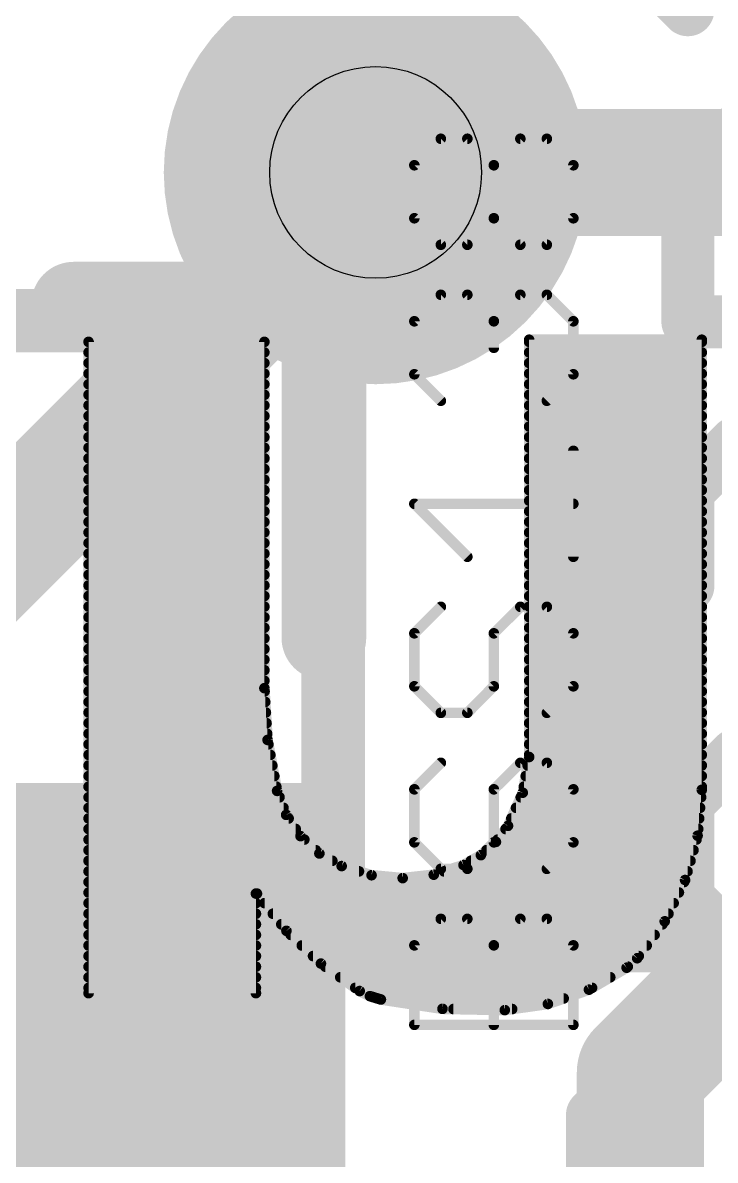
# Model space of a CAD drawing. Extents: x 0 to 108, y -11 to 13.
# Drawn here: x 3.218 to 4.879, y 4.997 to 7.725 of the extents above; entities that cross this region are included whole.
import ezdxf

# ---------------------------------------------------------------- set-up
doc = ezdxf.new("R2010")
doc.units = 0
for name, color, linetype in [('1', 12, 'CONTINUOUS'), ('16', 132, 'CONTINUOUS'), ('18', 110, 'CONTINUOUS'), ('21', 41, 'CONTINUOUS'), ('22', 40, 'CONTINUOUS'), ('27', 1, 'CONTINUOUS'), ('29', 253, 'CONTINUOUS'), ('31', 4, 'CONTINUOUS'), ('44', 253, 'CONTINUOUS'), ('51', 53, 'CONTINUOUS')]:
    doc.layers.add(name, color=color, linetype=linetype)

# ---------------------------------------------------------------- blocks, each defined once
blk = doc.blocks.new('RECT')
blk.add_solid([(-0.5, -0.5), (0.5, -0.5), (-0.5, 0.5), (0.5, 0.5)])
blk = doc.blocks.new('ROUNDV')
at = {"const_width": 0.5}
blk.add_lwpolyline([(0, -0.25, 1), (0, 0.25, 1), (0, -0.25)], format="xyb", dxfattribs=at)

msp = doc.modelspace()

# ---------------------------------------------------------------- linework, layer by layer
at = {"layer": '1', "const_width": 0.3048}
for points in [[(3.048, 6.35), (4.064, 7.366)], [(4.699, 5.207), (5.207, 5.715)], [(3.49, 4.125), (3.49, 5.35)], [(4.699, 2.159), (4.699, 5.207)]]:
    msp.add_lwpolyline(points, dxfattribs=at)
at = {"layer": '1', "const_width": 0.1524}
for points in [[(4.1179, 7.3121, 1), (4.0101, 7.4199)], [(3.5662, 5.35, 1), (3.4138, 5.35)], [(4.7752, 5.207, 1), (4.6228, 5.207)], [(4.6451, 5.2609, 1), (4.7529, 5.1531)]]:
    msp.add_lwpolyline(points, format="xyb", dxfattribs=at)
at = {"layer": '16', "const_width": 0.3048}
msp.add_lwpolyline([(4.064, 7.366), (6.35, 7.366)], dxfattribs=at)
at = {"layer": '16', "const_width": 0.1524}
msp.add_lwpolyline([(4.064, 7.4422, 1), (4.064, 7.2898)], format="xyb", dxfattribs=at)
at = {"layer": '21'}
for points, const_width in [([(4.8129, 7.7562), (4.5841, 7.985)], 0.127), ([(4.8129, 7.3509), (4.9273, 7.4653)], 0.127), ([(4.9273, 7.4653), (5.2705, 7.4653)], 0.127), ([(4.8129, 7.0077), (4.8129, 7.3509)], 0.127), ([(3.34, 7.05), (3.94, 7.05)], 0.2032), ([(3.94, 7.05), (3.94, 6.25)], 0.2032), ([(5.2705, 7.0077), (4.8129, 7.0077)], 0.127), ([(4.8129, 6.6025), (4.9273, 6.7169)], 0.127), ([(4.9273, 6.7169), (5.2705, 6.7169)], 0.127), ([(4.8129, 6.3737), (4.8129, 6.6025)], 0.127), ([(4.8129, 5.8541), (4.9273, 5.9685)], 0.127), ([(4.9273, 5.9685), (5.2705, 5.9685)], 0.127), ([(4.8129, 5.6253), (4.8129, 5.8541)], 0.127), ([(4.9273, 5.5109), (4.8129, 5.6253)], 0.127), ([(4.5841, 5.5109), (5.2705, 5.5109)], 0.127), ([(4.6985, 5.2201), (4.5841, 5.1057)], 0.127), ([(4.5841, 5.1057), (4.5841, 4.8769)], 0.127)]:
    msp.add_lwpolyline(points, dxfattribs=dict(at, const_width=const_width))
for points, const_width in [([(4.7905, 7.7337, 1), (4.8354, 7.7786)], 0.0635), ([(4.9273, 7.4971, 1), (4.9273, 7.4336)], 0.0635), ([(4.9498, 7.4429, 1), (4.9049, 7.4878)], 0.0635), ([(4.8447, 7.3509, 1), (4.7812, 7.3509)], 0.0635), ([(4.7905, 7.3734, 1), (4.8354, 7.3285)], 0.0635), ([(3.34, 7.1008, 1), (3.34, 6.9992)], 0.1016), ([(3.9908, 7.05, 1), (3.8892, 7.05)], 0.1016), ([(3.94, 6.9992, 1), (3.94, 7.1008)], 0.1016), ([(4.8129, 7.0395, 1), (4.8129, 6.976)], 0.0635), ([(4.7812, 7.0077, 1), (4.8447, 7.0077)], 0.0635), ([(4.9273, 6.7487, 1), (4.9273, 6.6852)], 0.0635), ([(4.9498, 6.6945, 1), (4.9049, 6.7394)], 0.0635), ([(4.8447, 6.6025, 1), (4.7812, 6.6025)], 0.0635), ([(4.7905, 6.625, 1), (4.8354, 6.5801)], 0.0635), ([(4.7812, 6.3737, 1), (4.8447, 6.3737)], 0.0635), ([(3.8892, 6.25, 1), (3.9908, 6.25)], 0.1016), ([(4.9273, 6.0003, 1), (4.9273, 5.9368)], 0.0635), ([(4.9498, 5.9461, 1), (4.9049, 5.991)], 0.0635), ([(4.8447, 5.8541, 1), (4.7812, 5.8541)], 0.0635), ([(4.7905, 5.8766, 1), (4.8354, 5.8317)], 0.0635), ([(4.8354, 5.6478, 1), (4.7905, 5.6029)], 0.0635), ([(4.7812, 5.6253, 1), (4.8447, 5.6253)], 0.0635), ([(4.5841, 5.5427, 1), (4.5841, 5.4792)], 0.0635), ([(4.9049, 5.4885, 1), (4.9498, 5.5334)], 0.0635), ([(4.721, 5.1976, 1), (4.6761, 5.2425)], 0.0635), ([(4.6159, 5.1057, 1), (4.5524, 5.1057)], 0.0635), ([(4.5617, 5.1281, 1), (4.6066, 5.0832)], 0.0635)]:
    msp.add_lwpolyline(points, format="xyb", dxfattribs=dict(at, const_width=const_width))
at = {"layer": '22', "const_width": 0.0127}
for points in [[(3.3757, 6.966, 1), (3.3757, 6.9532)], [(3.3821, 6.9596, 1), (3.3694, 6.9596)], [(3.8037, 6.9596, 1), (3.791, 6.9596)], [(3.7973, 6.9532, 1), (3.7973, 6.966)], [(4.4323, 6.966, 1), (4.4323, 6.9532)], [(4.4323, 6.9711, 1), (4.4323, 6.9584)], [(4.4387, 6.9647, 1), (4.426, 6.9647)], [(4.8527, 6.9647, 1), (4.8399, 6.9647)], [(4.8463, 6.9584, 1), (4.8463, 6.9711)], [(4.8463, 6.9532, 1), (4.8463, 6.966)], [(3.3757, 6.9406, 1), (3.3757, 6.9279)], [(3.7973, 6.9279, 1), (3.7973, 6.9406)], [(4.4323, 6.9406, 1), (4.4323, 6.9279)], [(4.8463, 6.9279, 1), (4.8463, 6.9406)], [(3.3757, 6.9152, 1), (3.3757, 6.9024)], [(3.7973, 6.9024, 1), (3.7973, 6.9152)], [(4.4323, 6.9152, 1), (4.4323, 6.9024)], [(4.8463, 6.9024, 1), (4.8463, 6.9152)], [(3.3757, 6.8898, 1), (3.3757, 6.877)], [(3.7973, 6.877, 1), (3.7973, 6.8898)], [(4.4323, 6.8898, 1), (4.4323, 6.877)], [(4.8463, 6.877, 1), (4.8463, 6.8898)], [(3.3757, 6.8644, 1), (3.3757, 6.8517)], [(3.7973, 6.8517, 1), (3.7973, 6.8644)], [(4.4323, 6.8644, 1), (4.4323, 6.8517)], [(4.8463, 6.8517, 1), (4.8463, 6.8644)], [(3.3757, 6.839, 1), (3.3757, 6.8262)], [(3.7973, 6.8262, 1), (3.7973, 6.839)], [(4.4323, 6.839, 1), (4.4323, 6.8262)], [(4.8463, 6.8262, 1), (4.8463, 6.839)], [(3.3757, 6.8136, 1), (3.3757, 6.8008)], [(3.3757, 6.7882, 1), (3.3757, 6.7755)], [(3.7973, 6.8008, 1), (3.7973, 6.8136)], [(3.7973, 6.7755, 1), (3.7973, 6.7882)], [(4.4323, 6.8136, 1), (4.4323, 6.8008)], [(4.4323, 6.7882, 1), (4.4323, 6.7755)], [(4.8463, 6.8008, 1), (4.8463, 6.8136)], [(4.8463, 6.7755, 1), (4.8463, 6.7882)], [(3.3757, 6.7628, 1), (3.3757, 6.75)], [(3.7973, 6.75, 1), (3.7973, 6.7628)], [(4.4323, 6.7628, 1), (4.4323, 6.75)], [(4.8463, 6.75, 1), (4.8463, 6.7628)], [(3.3757, 6.7374, 1), (3.3757, 6.7247)], [(3.7973, 6.7247, 1), (3.7973, 6.7374)], [(4.4323, 6.7374, 1), (4.4323, 6.7247)], [(4.8463, 6.7247, 1), (4.8463, 6.7374)], [(3.3757, 6.712, 1), (3.3757, 6.6993)], [(3.7973, 6.6993, 1), (3.7973, 6.712)], [(4.4323, 6.712, 1), (4.4323, 6.6993)], [(4.8463, 6.6993, 1), (4.8463, 6.712)], [(3.3757, 6.6866, 1), (3.3757, 6.6738)], [(3.7973, 6.6738, 1), (3.7973, 6.6866)], [(4.4323, 6.6866, 1), (4.4323, 6.6738)], [(4.8463, 6.6738, 1), (4.8463, 6.6866)], [(3.3757, 6.6612, 1), (3.3757, 6.6485)], [(3.7973, 6.6485, 1), (3.7973, 6.6612)], [(4.4323, 6.6612, 1), (4.4323, 6.6485)], [(4.8463, 6.6485, 1), (4.8463, 6.6612)], [(3.3757, 6.6358, 1), (3.3757, 6.6231)], [(3.7973, 6.6231, 1), (3.7973, 6.6358)], [(4.4323, 6.6358, 1), (4.4323, 6.6231)], [(4.8463, 6.6231, 1), (4.8463, 6.6358)], [(3.3757, 6.6104, 1), (3.3757, 6.5976)], [(3.7973, 6.5976, 1), (3.7973, 6.6104)], [(4.4323, 6.6104, 1), (4.4323, 6.5976)], [(4.8463, 6.5976, 1), (4.8463, 6.6104)], [(3.3757, 6.585, 1), (3.3757, 6.5723)], [(3.7973, 6.5723, 1), (3.7973, 6.585)], [(4.4323, 6.585, 1), (4.4323, 6.5723)], [(4.8463, 6.5723, 1), (4.8463, 6.585)], [(3.3757, 6.5596, 1), (3.3757, 6.5469)], [(3.7973, 6.5469, 1), (3.7973, 6.5596)], [(4.4323, 6.5596, 1), (4.4323, 6.5469)], [(4.8463, 6.5469, 1), (4.8463, 6.5596)], [(3.3757, 6.5342, 1), (3.3757, 6.5214)], [(3.7973, 6.5214, 1), (3.7973, 6.5342)], [(4.4323, 6.5342, 1), (4.4323, 6.5214)], [(4.8463, 6.5214, 1), (4.8463, 6.5342)], [(3.3757, 6.5088, 1), (3.3757, 6.4961)], [(3.7973, 6.4961, 1), (3.7973, 6.5088)], [(4.4323, 6.5088, 1), (4.4323, 6.4961)], [(4.8463, 6.4961, 1), (4.8463, 6.5088)], [(3.3757, 6.4834, 1), (3.3757, 6.4707)], [(3.7973, 6.4707, 1), (3.7973, 6.4834)], [(4.4323, 6.4834, 1), (4.4323, 6.4707)], [(4.8463, 6.4707, 1), (4.8463, 6.4834)], [(3.3757, 6.458, 1), (3.3757, 6.4452)], [(3.3757, 6.4326, 1), (3.3757, 6.4199)], [(3.7973, 6.4452, 1), (3.7973, 6.458)], [(3.7973, 6.4199, 1), (3.7973, 6.4326)], [(4.4323, 6.458, 1), (4.4323, 6.4452)], [(4.4323, 6.4326, 1), (4.4323, 6.4199)], [(4.8463, 6.4452, 1), (4.8463, 6.458)], [(4.8463, 6.4199, 1), (4.8463, 6.4326)], [(3.3757, 6.4072, 1), (3.3757, 6.3944)], [(3.7973, 6.3944, 1), (3.7973, 6.4072)], [(4.4323, 6.4072, 1), (4.4323, 6.3944)], [(4.8463, 6.3944, 1), (4.8463, 6.4072)], [(3.3757, 6.3818, 1), (3.3757, 6.369)], [(3.7973, 6.369, 1), (3.7973, 6.3818)], [(4.4323, 6.3818, 1), (4.4323, 6.369)], [(4.8463, 6.369, 1), (4.8463, 6.3818)], [(3.3757, 6.3564, 1), (3.3757, 6.3437)], [(3.7973, 6.3437, 1), (3.7973, 6.3564)], [(4.4323, 6.3564, 1), (4.4323, 6.3437)], [(4.8463, 6.3437, 1), (4.8463, 6.3564)], [(3.3757, 6.331, 1), (3.3757, 6.3182)], [(3.7973, 6.3182, 1), (3.7973, 6.331)], [(4.4323, 6.331, 1), (4.4323, 6.3182)], [(4.8463, 6.3182, 1), (4.8463, 6.331)], [(3.3757, 6.3056, 1), (3.3757, 6.2928)], [(3.7973, 6.2928, 1), (3.7973, 6.3056)], [(4.4323, 6.3056, 1), (4.4323, 6.2928)], [(4.8463, 6.2928, 1), (4.8463, 6.3056)], [(3.3757, 6.2802, 1), (3.3757, 6.2675)], [(3.7973, 6.2675, 1), (3.7973, 6.2802)], [(4.4323, 6.2802, 1), (4.4323, 6.2675)], [(4.8463, 6.2675, 1), (4.8463, 6.2802)], [(3.3757, 6.2548, 1), (3.3757, 6.242)], [(3.7973, 6.242, 1), (3.7973, 6.2548)], [(4.4323, 6.2548, 1), (4.4323, 6.242)], [(4.8463, 6.242, 1), (4.8463, 6.2548)], [(3.3757, 6.2294, 1), (3.3757, 6.2166)], [(3.7973, 6.2166, 1), (3.7973, 6.2294)], [(4.4323, 6.2294, 1), (4.4323, 6.2166)], [(4.8463, 6.2166, 1), (4.8463, 6.2294)], [(3.3757, 6.204, 1), (3.3757, 6.1913)], [(3.7973, 6.1913, 1), (3.7973, 6.204)], [(4.4323, 6.204, 1), (4.4323, 6.1913)], [(4.8463, 6.1913, 1), (4.8463, 6.204)], [(3.3757, 6.1786, 1), (3.3757, 6.1658)], [(3.7973, 6.1658, 1), (3.7973, 6.1786)], [(4.4323, 6.1786, 1), (4.4323, 6.1658)], [(4.8463, 6.1658, 1), (4.8463, 6.1786)], [(3.3757, 6.1532, 1), (3.3757, 6.1405)], [(3.8036, 6.1294, 1), (3.791, 6.1286)], [(3.7973, 6.1405, 1), (3.7973, 6.1532)], [(4.4323, 6.1532, 1), (4.4323, 6.1405)], [(4.8463, 6.1405, 1), (4.8463, 6.1532)], [(3.3757, 6.1278, 1), (3.3757, 6.1151)], [(3.791, 6.129, 1), (3.8037, 6.129)], [(3.7978, 6.1151, 1), (3.7978, 6.1278)], [(4.4323, 6.1278, 1), (4.4323, 6.1151)], [(4.8463, 6.1151, 1), (4.8463, 6.1278)], [(3.3757, 6.1024, 1), (3.3757, 6.0896)], [(3.7993, 6.0896, 1), (3.7993, 6.1024)], [(4.4323, 6.1024, 1), (4.4323, 6.0896)], [(4.8463, 6.0896, 1), (4.8463, 6.1024)], [(3.3757, 6.077, 1), (3.3757, 6.0643)], [(3.3757, 6.0516, 1), (3.3757, 6.0389)], [(3.8009, 6.0643, 1), (3.8009, 6.077)], [(3.8025, 6.0389, 1), (3.8025, 6.0516)], [(4.4323, 6.077, 1), (4.4323, 6.0643)], [(4.4323, 6.0516, 1), (4.4323, 6.0389)], [(4.8463, 6.0643, 1), (4.8463, 6.077)], [(4.8463, 6.0389, 1), (4.8463, 6.0516)], [(3.3757, 6.0262, 1), (3.3757, 6.0134)], [(3.804, 6.0134, 1), (3.804, 6.0262)], [(4.4323, 6.0262, 1), (4.4323, 6.0134)], [(4.8463, 6.0134, 1), (4.8463, 6.0262)], [(3.3757, 6.0008, 1), (3.3757, 5.9881)], [(3.8112, 6.006, 1), (3.7987, 6.0037)], [(3.7986, 6.0045, 1), (3.8113, 6.0053)], [(3.8069, 5.9881, 1), (3.8069, 6.0008)], [(4.4323, 6.0008, 1), (4.4323, 5.9881)], [(4.8463, 5.9881, 1), (4.8463, 6.0008)], [(3.3757, 5.9754, 1), (3.3757, 5.9627)], [(3.8117, 5.9627, 1), (3.8117, 5.9754)], [(4.4323, 5.9754, 1), (4.4323, 5.9627)], [(4.4386, 5.9628, 1), (4.426, 5.965)], [(4.8463, 5.9627, 1), (4.8463, 5.9754)], [(3.3757, 5.95, 1), (3.3757, 5.9372)], [(3.8164, 5.9372, 1), (3.8164, 5.95)], [(4.4287, 5.95, 1), (4.4287, 5.9372)], [(4.426, 5.9639, 1), (4.4387, 5.9639)], [(4.8463, 5.9372, 1), (4.8463, 5.95)], [(3.3757, 5.9246, 1), (3.3757, 5.9119)], [(3.8211, 5.9119, 1), (3.8211, 5.9246)], [(4.4241, 5.9246, 1), (4.4241, 5.9119)], [(4.8463, 5.9119, 1), (4.8463, 5.9246)], [(3.3757, 5.8992, 1), (3.3757, 5.8864)], [(3.8337, 5.8849, 1), (3.8219, 5.8803)], [(3.8259, 5.8864, 1), (3.8259, 5.8992)], [(4.4196, 5.8992, 1), (4.4196, 5.8864)], [(4.8526, 5.8846, 1), (4.84, 5.8858)], [(4.8463, 5.8864, 1), (4.8463, 5.8992)], [(3.3757, 5.8738, 1), (3.3757, 5.861)], [(3.8216, 5.8814, 1), (3.834, 5.8838)], [(3.8336, 5.861, 1), (3.8336, 5.8738)], [(4.4121, 5.8738, 1), (4.4121, 5.861)], [(4.4107, 5.8794, 1), (4.4232, 5.8771)], [(4.4228, 5.8757, 1), (4.4112, 5.8808)], [(4.8399, 5.8852, 1), (4.8527, 5.8852)], [(4.8447, 5.861, 1), (4.8447, 5.8738)], [(3.3757, 5.8484, 1), (3.3757, 5.8357)], [(3.8432, 5.8357, 1), (3.8432, 5.8484)], [(4.4008, 5.8484, 1), (4.4008, 5.8357)], [(4.8423, 5.8357, 1), (4.8423, 5.8484)], [(3.3757, 5.823, 1), (3.3757, 5.8102)], [(3.8549, 5.8287, 1), (3.8443, 5.8216)], [(3.8437, 5.8229, 1), (3.8555, 5.8274)], [(3.8554, 5.8102, 1), (3.8554, 5.823)], [(4.3866, 5.795, 1), (4.3764, 5.8026)], [(4.3895, 5.823, 1), (4.3895, 5.8102)], [(4.84, 5.8102, 1), (4.84, 5.823)], [(3.3757, 5.7976, 1), (3.3757, 5.7848)], [(3.8725, 5.7848, 1), (3.8725, 5.7976)], [(3.8883, 5.7789, 1), (3.8797, 5.7695)], [(3.8787, 5.7706, 1), (3.8893, 5.7777)], [(4.3758, 5.7976, 1), (4.3758, 5.7848)], [(4.3757, 5.8014, 1), (4.3873, 5.7962)], [(4.8423, 5.7735, 1), (4.8301, 5.7769)], [(4.8377, 5.7848, 1), (4.8377, 5.7976)], [(3.3757, 5.7722, 1), (3.3757, 5.7595)], [(3.8931, 5.7595, 1), (3.8931, 5.7722)], [(4.3476, 5.7642, 1), (4.3577, 5.7565)], [(4.3568, 5.7556, 1), (4.3484, 5.7651)], [(4.3567, 5.7722, 1), (4.3567, 5.7595)], [(4.8299, 5.7758, 1), (4.8425, 5.7746)], [(4.8335, 5.7595, 1), (4.8335, 5.7722)], [(3.3757, 5.7468, 1), (3.3757, 5.734)], [(3.9206, 5.734, 1), (3.9206, 5.7468)], [(3.9323, 5.738, 1), (3.926, 5.727)], [(3.9249, 5.7278, 1), (3.9335, 5.7372)], [(4.3124, 5.7333, 1), (4.3208, 5.7238)], [(4.3197, 5.7231, 1), (4.3134, 5.7341)], [(4.33, 5.7468, 1), (4.33, 5.734)], [(4.8264, 5.734, 1), (4.8264, 5.7468)], [(3.3757, 5.7214, 1), (3.3757, 5.7086)], [(3.3757, 5.696, 1), (3.3757, 5.6833)], [(3.9602, 5.7086, 1), (3.9602, 5.7214)], [(3.9846, 5.7084, 1), (3.9808, 5.6962)], [(3.9796, 5.6968, 1), (3.9858, 5.7078)], [(4.0242, 5.6833, 1), (4.0242, 5.696)], [(4.228, 5.696, 1), (4.228, 5.6833)], [(4.2717, 5.7103, 1), (4.2779, 5.6993)], [(4.2768, 5.6988, 1), (4.2728, 5.7108)], [(4.2927, 5.7214, 1), (4.2927, 5.7086)], [(4.8121, 5.6833, 1), (4.8121, 5.696)], [(4.8192, 5.7086, 1), (4.8192, 5.7214)], [(3.3757, 5.6706, 1), (3.3757, 5.6578)], [(4.055, 5.6867, 1), (4.0538, 5.6741)], [(4.0525, 5.6743, 1), (4.0562, 5.6865)], [(4.1283, 5.6797, 1), (4.1297, 5.6671)], [(4.1284, 5.6671, 1), (4.1296, 5.6797)], [(4.2015, 5.6877, 1), (4.2055, 5.6756)], [(4.2042, 5.6753, 1), (4.2028, 5.688)], [(4.8001, 5.6706, 1), (4.8124, 5.6672)], [(4.8119, 5.6661, 1), (4.8005, 5.6717)], [(4.8039, 5.6578, 1), (4.8039, 5.6706)], [(3.3757, 5.6452, 1), (3.3757, 5.6325)], [(3.777, 5.6427, 1), (3.777, 5.63)], [(3.7833, 5.6363, 1), (3.7707, 5.6363)], [(3.7845, 5.6402, 1), (3.7745, 5.6324)], [(3.7795, 5.63, 1), (3.7795, 5.6427)], [(4.7914, 5.6325, 1), (4.7914, 5.6452)], [(3.3757, 5.6198, 1), (3.3757, 5.6071)], [(3.777, 5.6071, 1), (3.777, 5.6198)], [(3.7976, 5.6198, 1), (3.7976, 5.6071)], [(4.7789, 5.6071, 1), (4.7789, 5.6198)], [(3.3757, 5.5944, 1), (3.3757, 5.5816)], [(3.777, 5.5816, 1), (3.777, 5.5944)], [(3.8177, 5.5944, 1), (3.8177, 5.5816)], [(4.7664, 5.5816, 1), (4.7664, 5.5944)], [(3.3757, 5.569, 1), (3.3757, 5.5563)], [(3.777, 5.5563, 1), (3.777, 5.569)], [(3.8378, 5.569, 1), (3.8378, 5.5563)], [(4.7517, 5.5726, 1), (4.7631, 5.567)], [(4.752, 5.5563, 1), (4.752, 5.569)], [(4.7625, 5.566, 1), (4.7523, 5.5736)], [(3.3757, 5.5436, 1), (3.3757, 5.5309)], [(3.777, 5.5309, 1), (3.777, 5.5436)], [(3.8546, 5.5515, 1), (3.8458, 5.5423)], [(3.8452, 5.543, 1), (3.8552, 5.5509)], [(3.8605, 5.5436, 1), (3.8605, 5.5309)], [(4.7331, 5.5309, 1), (4.7331, 5.5436)], [(3.3757, 5.5182, 1), (3.3757, 5.5054)], [(3.777, 5.5054, 1), (3.777, 5.5182)], [(3.8872, 5.5182, 1), (3.8872, 5.5054)], [(4.7142, 5.5054, 1), (4.7142, 5.5182)], [(3.3757, 5.4928, 1), (3.3757, 5.4801)], [(3.777, 5.4801, 1), (3.777, 5.4928)], [(3.914, 5.4928, 1), (3.914, 5.4801)], [(4.6863, 5.4851, 1), (4.6965, 5.4775)], [(4.6956, 5.4766, 1), (4.6872, 5.486)], [(4.6952, 5.4801, 1), (4.6952, 5.4928)], [(3.3757, 5.4674, 1), (3.3757, 5.4546)], [(3.777, 5.4546, 1), (3.777, 5.4674)], [(3.9366, 5.4737, 1), (3.9292, 5.4633)], [(3.9285, 5.4639, 1), (3.9373, 5.4731)], [(3.9435, 5.4674, 1), (3.9435, 5.4546)], [(4.6618, 5.4632, 1), (4.6702, 5.4538)], [(4.6692, 5.453, 1), (4.6628, 5.464)], [(4.6688, 5.4546, 1), (4.6688, 5.4674)], [(3.3757, 5.442, 1), (3.3757, 5.4292)], [(3.777, 5.4292, 1), (3.777, 5.442)], [(3.9793, 5.442, 1), (3.9793, 5.4292)], [(4.6267, 5.4292, 1), (4.6267, 5.442)], [(3.3757, 5.4166, 1), (3.3757, 5.4039)], [(3.3757, 5.4039, 1), (3.3757, 5.3911)], [(3.3694, 5.3975, 1), (3.3821, 5.3975)], [(3.7707, 5.3975, 1), (3.7833, 5.3975)], [(3.777, 5.4039, 1), (3.777, 5.4166)], [(3.777, 5.3911, 1), (3.777, 5.4039)], [(4.0152, 5.4166, 1), (4.0152, 5.4039)], [(4.0287, 5.4083, 1), (4.0231, 5.3969)], [(4.0222, 5.3974, 1), (4.0296, 5.4078)], [(4.0523, 5.3964, 1), (4.0486, 5.3843)], [(4.0476, 5.3847, 1), (4.0533, 5.396)], [(4.5726, 5.4114, 1), (4.579, 5.4004)], [(4.5779, 5.3999, 1), (4.5737, 5.4119)], [(4.5832, 5.4039, 1), (4.5832, 5.4166)], [(4.0686, 5.3912, 1), (4.0686, 5.3784)], [(4.0777, 5.3886, 1), (4.0757, 5.376)], [(4.0748, 5.3762, 1), (4.0786, 5.3884)], [(4.4752, 5.3776, 1), (4.4793, 5.3656)], [(4.4781, 5.3653, 1), (4.4763, 5.3779)], [(4.5151, 5.3784, 1), (4.5151, 5.3912)], [(4.2246, 5.3663, 1), (4.2243, 5.3536)], [(4.2235, 5.3537, 1), (4.2254, 5.3662)], [(4.2508, 5.3658, 1), (4.2508, 5.353)], [(4.373, 5.3632, 1), (4.3748, 5.3506)], [(4.3738, 5.3506, 1), (4.374, 5.3632)], [(4.3915, 5.353, 1), (4.3915, 5.3658)]]:
    msp.add_lwpolyline(points, format="xyb", dxfattribs=at)
at = {"layer": '22', "const_width": 0.0254}
for points in [[(3.3757, 5.3975), (3.3757, 6.9596)], [(3.3757, 6.9596), (3.7973, 6.9596)], [(3.7973, 6.9596), (3.7973, 6.129)], [(4.4323, 5.9639), (4.4323, 6.9647)], [(4.4323, 6.9647), (4.8463, 6.9647)], [(4.4323, 6.9596), (4.8463, 6.9596)], [(4.8463, 6.9647), (4.8463, 5.8852)], [(3.3757, 6.9342), (3.7973, 6.9342)], [(4.4323, 6.9342), (4.8463, 6.9342)], [(3.3757, 6.9088), (3.7973, 6.9088)], [(4.4323, 6.9088), (4.8463, 6.9088)], [(3.3757, 6.8834), (3.7973, 6.8834)], [(4.4323, 6.8834), (4.8463, 6.8834)], [(3.3757, 6.858), (3.7973, 6.858)], [(4.4323, 6.858), (4.8463, 6.858)], [(3.3757, 6.8326), (3.7973, 6.8326)], [(4.4323, 6.8326), (4.8463, 6.8326)], [(3.3757, 6.8072), (3.7973, 6.8072)], [(3.3757, 6.7818), (3.7973, 6.7818)], [(4.4323, 6.8072), (4.8463, 6.8072)], [(4.4323, 6.7818), (4.8463, 6.7818)], [(3.3757, 6.7564), (3.7973, 6.7564)], [(4.4323, 6.7564), (4.8463, 6.7564)], [(3.3757, 6.731), (3.7973, 6.731)], [(4.4323, 6.731), (4.8463, 6.731)], [(3.3757, 6.7056), (3.7973, 6.7056)], [(4.4323, 6.7056), (4.8463, 6.7056)], [(3.3757, 6.6802), (3.7973, 6.6802)], [(4.4323, 6.6802), (4.8463, 6.6802)], [(3.3757, 6.6548), (3.7973, 6.6548)], [(4.4323, 6.6548), (4.8463, 6.6548)], [(3.3757, 6.6294), (3.7973, 6.6294)], [(4.4323, 6.6294), (4.8463, 6.6294)], [(3.3757, 6.604), (3.7973, 6.604)], [(4.4323, 6.604), (4.8463, 6.604)], [(3.3757, 6.5786), (3.7973, 6.5786)], [(4.4323, 6.5786), (4.8463, 6.5786)], [(3.3757, 6.5532), (3.7973, 6.5532)], [(4.4323, 6.5532), (4.8463, 6.5532)], [(3.3757, 6.5278), (3.7973, 6.5278)], [(4.4323, 6.5278), (4.8463, 6.5278)], [(3.3757, 6.5024), (3.7973, 6.5024)], [(4.4323, 6.5024), (4.8463, 6.5024)], [(3.3757, 6.477), (3.7973, 6.477)], [(4.4323, 6.477), (4.8463, 6.477)], [(3.3757, 6.4516), (3.7973, 6.4516)], [(3.3757, 6.4262), (3.7973, 6.4262)], [(4.4323, 6.4516), (4.8463, 6.4516)], [(4.4323, 6.4262), (4.8463, 6.4262)], [(3.3757, 6.4008), (3.7973, 6.4008)], [(4.4323, 6.4008), (4.8463, 6.4008)], [(3.3757, 6.3754), (3.7973, 6.3754)], [(4.4323, 6.3754), (4.8463, 6.3754)], [(3.3757, 6.35), (3.7973, 6.35)], [(4.4323, 6.35), (4.8463, 6.35)], [(3.3757, 6.3246), (3.7973, 6.3246)], [(4.4323, 6.3246), (4.8463, 6.3246)], [(3.3757, 6.2992), (3.7973, 6.2992)], [(4.4323, 6.2992), (4.8463, 6.2992)], [(3.3757, 6.2738), (3.7973, 6.2738)], [(4.4323, 6.2738), (4.8463, 6.2738)], [(3.3757, 6.2484), (3.7973, 6.2484)], [(4.4323, 6.2484), (4.8463, 6.2484)], [(3.3757, 6.223), (3.7973, 6.223)], [(4.4323, 6.223), (4.8463, 6.223)], [(3.3757, 6.1976), (3.7973, 6.1976)], [(4.4323, 6.1976), (4.8463, 6.1976)], [(3.3757, 6.1722), (3.7973, 6.1722)], [(4.4323, 6.1722), (4.8463, 6.1722)], [(3.3757, 6.1468), (3.7973, 6.1468)], [(3.7973, 6.129), (3.805, 6.0049)], [(4.4323, 6.1468), (4.8463, 6.1468)], [(3.3757, 6.1214), (3.7978, 6.1214)], [(4.4323, 6.1214), (4.8463, 6.1214)], [(3.3757, 6.096), (3.7993, 6.096)], [(4.4323, 6.096), (4.8463, 6.096)], [(3.3757, 6.0706), (3.8009, 6.0706)], [(3.3757, 6.0452), (3.8025, 6.0452)], [(4.4323, 6.0706), (4.8463, 6.0706)], [(4.4323, 6.0452), (4.8463, 6.0452)], [(3.3757, 6.0198), (3.804, 6.0198)], [(4.4323, 6.0198), (4.8463, 6.0198)], [(3.3757, 5.9944), (3.8069, 5.9944)], [(3.805, 6.0049), (3.8278, 5.8826)], [(4.4323, 5.9944), (4.8463, 5.9944)], [(3.3757, 5.969), (3.8117, 5.969)], [(4.417, 5.8782), (4.4323, 5.9639)], [(4.4323, 5.969), (4.8463, 5.969)], [(3.3757, 5.9436), (3.8164, 5.9436)], [(4.4287, 5.9436), (4.8463, 5.9436)], [(3.3757, 5.9182), (3.8211, 5.9182)], [(4.4241, 5.9182), (4.8463, 5.9182)], [(3.3757, 5.8928), (3.8259, 5.8928)], [(3.8278, 5.8826), (3.8496, 5.8251)], [(4.4196, 5.8928), (4.8463, 5.8928)], [(4.8463, 5.8852), (4.8362, 5.7752)], [(3.3757, 5.8674), (3.8336, 5.8674)], [(4.3815, 5.7988), (4.417, 5.8782)], [(4.4121, 5.8674), (4.8447, 5.8674)], [(3.3757, 5.842), (3.8432, 5.842)], [(4.4008, 5.842), (4.8423, 5.842)], [(3.3757, 5.8166), (3.8554, 5.8166)], [(3.8496, 5.8251), (3.884, 5.7742)], [(4.3526, 5.7604), (4.3815, 5.7988)], [(4.3895, 5.8166), (4.84, 5.8166)], [(3.3757, 5.7912), (3.8725, 5.7912)], [(3.884, 5.7742), (3.9292, 5.7325)], [(4.3758, 5.7912), (4.8377, 5.7912)], [(4.8362, 5.7752), (4.8062, 5.6689)], [(3.3757, 5.7658), (3.8931, 5.7658)], [(4.3166, 5.7286), (4.3526, 5.7604)], [(4.3567, 5.7658), (4.8335, 5.7658)], [(3.3757, 5.7404), (3.9206, 5.7404)], [(3.9292, 5.7325), (3.9827, 5.7023)], [(4.2748, 5.7048), (4.3166, 5.7286)], [(4.33, 5.7404), (4.8264, 5.7404)], [(3.3757, 5.715), (3.9602, 5.715)], [(3.3757, 5.6896), (4.0242, 5.6896)], [(3.9827, 5.7023), (4.0544, 5.6804)], [(4.2035, 5.6817), (4.2748, 5.7048)], [(4.228, 5.6896), (4.8121, 5.6896)], [(4.2927, 5.715), (4.8192, 5.715)], [(3.3757, 5.6642), (4.8039, 5.6642)], [(4.0544, 5.6804), (4.129, 5.6734)], [(4.129, 5.6734), (4.2035, 5.6817)], [(4.8062, 5.6689), (4.7574, 5.5698)], [(3.3757, 5.6388), (4.7914, 5.6388)], [(3.7795, 5.6363), (3.777, 5.6363)], [(3.777, 5.6363), (3.777, 5.3975)], [(3.8502, 5.5469), (3.7795, 5.6363)], [(3.3757, 5.6134), (3.777, 5.6134)], [(3.7976, 5.6134), (4.7789, 5.6134)], [(3.3757, 5.588), (3.777, 5.588)], [(3.8177, 5.588), (4.7664, 5.588)], [(3.3757, 5.5626), (3.777, 5.5626)], [(3.8378, 5.5626), (4.752, 5.5626)], [(4.7574, 5.5698), (4.6914, 5.4813)], [(3.3757, 5.5372), (3.777, 5.5372)], [(3.9329, 5.4685), (3.8502, 5.5469)], [(3.8605, 5.5372), (4.7331, 5.5372)], [(3.3757, 5.5118), (3.777, 5.5118)], [(3.8872, 5.5118), (4.7142, 5.5118)], [(3.3757, 5.4864), (3.777, 5.4864)], [(3.914, 5.4864), (4.6952, 5.4864)], [(4.6914, 5.4813), (4.666, 5.4585)], [(3.3757, 5.461), (3.777, 5.461)], [(4.0259, 5.4026), (3.9329, 5.4685)], [(3.9435, 5.461), (4.6688, 5.461)], [(4.666, 5.4585), (4.5758, 5.4059)], [(3.3757, 5.4356), (3.777, 5.4356)], [(3.9793, 5.4356), (4.6267, 5.4356)], [(3.3757, 5.4102), (3.777, 5.4102)], [(3.777, 5.3975), (3.3757, 5.3975)], [(4.0152, 5.4102), (4.5832, 5.4102)], [(4.0505, 5.3903), (4.0259, 5.4026)], [(4.0767, 5.3823), (4.0505, 5.3903)], [(4.5758, 5.4059), (4.4772, 5.3716)], [(4.0686, 5.3848), (4.5151, 5.3848)], [(4.2245, 5.3599), (4.0767, 5.3823)], [(4.4772, 5.3716), (4.3739, 5.3569)], [(4.3739, 5.3569), (4.2245, 5.3599)], [(4.2508, 5.3594), (4.3915, 5.3594)]]:
    msp.add_lwpolyline(points, dxfattribs=at)
at = {"layer": '27', "const_width": 0.0254}
for points in [[(4.157, 7.3832), (4.2205, 7.4467)], [(4.2205, 7.4467), (4.2841, 7.4467)], [(4.2841, 7.4467), (4.3476, 7.3832)], [(4.3476, 7.3832), (4.4112, 7.4467)], [(4.4112, 7.4467), (4.4747, 7.4467)], [(4.4747, 7.4467), (4.5383, 7.3832)], [(4.157, 7.2561), (4.157, 7.3832)], [(4.3476, 7.2561), (4.3476, 7.3832)], [(4.5383, 7.3832), (4.5383, 7.2561)], [(4.2205, 7.1925), (4.157, 7.2561)], [(4.3476, 7.2561), (4.2841, 7.1925)], [(4.4112, 7.1925), (4.3476, 7.2561)], [(4.5383, 7.2561), (4.4747, 7.1925)], [(4.2841, 7.1925), (4.2205, 7.1925)], [(4.4747, 7.1925), (4.4112, 7.1925)], [(4.157, 7.009), (4.2205, 7.0725)], [(4.2205, 7.0725), (4.2841, 7.0725)], [(4.2841, 7.0725), (4.3476, 7.009)], [(4.3476, 7.009), (4.4112, 7.0725)], [(4.4112, 7.0725), (4.4747, 7.0725)], [(4.4747, 7.0725), (4.5383, 7.009)], [(4.157, 6.8819), (4.157, 7.009)], [(4.3476, 7.009), (4.3476, 6.9454)], [(4.5383, 7.009), (4.5383, 6.8819)], [(4.2205, 6.8183), (4.157, 6.8819)], [(4.5383, 6.8819), (4.4747, 6.8183)], [(4.5383, 6.4441), (4.5383, 6.6983)], [(4.2841, 6.4441), (4.157, 6.5712)], [(4.157, 6.5712), (4.5383, 6.5712)], [(4.2205, 6.3241), (4.157, 6.2606)], [(4.3476, 6.2606), (4.4112, 6.3241)], [(4.4112, 6.3241), (4.4747, 6.3241)], [(4.4747, 6.3241), (4.5383, 6.2606)], [(4.157, 6.2606), (4.157, 6.1335)], [(4.3476, 6.1335), (4.3476, 6.2606)], [(4.5383, 6.2606), (4.5383, 6.1335)], [(4.157, 6.1335), (4.2205, 6.0699)], [(4.2841, 6.0699), (4.3476, 6.1335)], [(4.5383, 6.1335), (4.4747, 6.0699)], [(4.2205, 6.0699), (4.2841, 6.0699)], [(4.2205, 5.9499), (4.157, 5.8864)], [(4.3476, 5.8864), (4.4112, 5.9499)], [(4.4112, 5.9499), (4.4747, 5.9499)], [(4.4747, 5.9499), (4.5383, 5.8864)], [(4.157, 5.8864), (4.157, 5.7593)], [(4.3476, 5.7593), (4.3476, 5.8864)], [(4.5383, 5.8864), (4.5383, 5.7593)], [(4.157, 5.7593), (4.2205, 5.6957)], [(4.2841, 5.6957), (4.3476, 5.7593)], [(4.5383, 5.7593), (4.4747, 5.6957)], [(4.2205, 5.6957), (4.2841, 5.6957)], [(4.157, 5.5122), (4.2205, 5.5757)], [(4.2205, 5.5757), (4.2841, 5.5757)], [(4.2841, 5.5757), (4.3476, 5.5122)], [(4.3476, 5.5122), (4.4112, 5.5757)], [(4.4112, 5.5757), (4.4747, 5.5757)], [(4.4747, 5.5757), (4.5383, 5.5122)], [(4.157, 5.3215), (4.157, 5.5122)], [(4.3476, 5.3215), (4.3476, 5.5122)], [(4.5383, 5.5122), (4.5383, 5.3215)], [(4.5383, 5.3215), (4.157, 5.3215)]]:
    msp.add_lwpolyline(points, dxfattribs=at)
at = {"layer": '27', "const_width": 0.0127}
for points in [[(4.2205, 7.4531, 1), (4.2205, 7.4404)], [(4.225, 7.4423, 1), (4.216, 7.4512)], [(4.2886, 7.4512, 1), (4.2796, 7.4423)], [(4.2841, 7.4404, 1), (4.2841, 7.4531)], [(4.4112, 7.4531, 1), (4.4112, 7.4404)], [(4.4157, 7.4423, 1), (4.4067, 7.4512)], [(4.4792, 7.4512, 1), (4.4703, 7.4423)], [(4.4747, 7.4404, 1), (4.4747, 7.4531)], [(4.1633, 7.3832, 1), (4.1506, 7.3832)], [(4.1525, 7.3877, 1), (4.1615, 7.3787)], [(4.3431, 7.3877, 1), (4.3521, 7.3787)], [(4.354, 7.3832, 1), (4.3413, 7.3832)], [(4.3431, 7.3787, 1), (4.3521, 7.3877)], [(4.5447, 7.3832, 1), (4.532, 7.3832)], [(4.5338, 7.3787, 1), (4.5428, 7.3877)], [(4.1615, 7.2606, 1), (4.1525, 7.2516)], [(4.1506, 7.2561, 1), (4.1633, 7.2561)], [(4.3521, 7.2606, 1), (4.3431, 7.2516)], [(4.3413, 7.2561, 1), (4.354, 7.2561)], [(4.3521, 7.2516, 1), (4.3431, 7.2606)], [(4.532, 7.2561, 1), (4.5447, 7.2561)], [(4.5428, 7.2516, 1), (4.5338, 7.2606)], [(4.2205, 7.1989, 1), (4.2205, 7.1862)], [(4.216, 7.188, 1), (4.225, 7.197)], [(4.2796, 7.197, 1), (4.2886, 7.188)], [(4.2841, 7.1862, 1), (4.2841, 7.1989)], [(4.4112, 7.1989, 1), (4.4112, 7.1862)], [(4.4067, 7.188, 1), (4.4157, 7.197)], [(4.4703, 7.197, 1), (4.4792, 7.188)], [(4.4747, 7.1862, 1), (4.4747, 7.1989)], [(4.2205, 7.0789, 1), (4.2205, 7.0662)], [(4.225, 7.0681, 1), (4.216, 7.077)], [(4.2886, 7.077, 1), (4.2796, 7.0681)], [(4.2841, 7.0662, 1), (4.2841, 7.0789)], [(4.4112, 7.0789, 1), (4.4112, 7.0662)], [(4.4157, 7.0681, 1), (4.4067, 7.077)], [(4.4792, 7.077, 1), (4.4703, 7.0681)], [(4.4747, 7.0662, 1), (4.4747, 7.0789)], [(4.1633, 7.009, 1), (4.1506, 7.009)], [(4.1525, 7.0135, 1), (4.1615, 7.0045)], [(4.3431, 7.0135, 1), (4.3521, 7.0045)], [(4.354, 7.009, 1), (4.3413, 7.009)], [(4.3431, 7.0045, 1), (4.3521, 7.0135)], [(4.5447, 7.009, 1), (4.532, 7.009)], [(4.5338, 7.0045, 1), (4.5428, 7.0135)], [(4.3413, 6.9454, 1), (4.354, 6.9454)], [(4.1615, 6.8864, 1), (4.1525, 6.8774)], [(4.1506, 6.8819, 1), (4.1633, 6.8819)], [(4.532, 6.8819, 1), (4.5447, 6.8819)], [(4.5428, 6.8774, 1), (4.5338, 6.8864)], [(4.216, 6.8138, 1), (4.225, 6.8228)], [(4.4703, 6.8228, 1), (4.4792, 6.8138)], [(4.5447, 6.6983, 1), (4.532, 6.6983)], [(4.157, 6.5776, 1), (4.157, 6.5649)], [(4.1615, 6.5757, 1), (4.1525, 6.5667)], [(4.5383, 6.5649, 1), (4.5383, 6.5776)], [(4.2796, 6.4396, 1), (4.2886, 6.4486)], [(4.532, 6.4441, 1), (4.5447, 6.4441)], [(4.225, 6.3196, 1), (4.216, 6.3286)], [(4.4112, 6.3305, 1), (4.4112, 6.3178)], [(4.4157, 6.3196, 1), (4.4067, 6.3286)], [(4.4792, 6.3286, 1), (4.4703, 6.3196)], [(4.4747, 6.3178, 1), (4.4747, 6.3305)], [(4.1633, 6.2606, 1), (4.1506, 6.2606)], [(4.1525, 6.2651, 1), (4.1615, 6.2561)], [(4.3431, 6.2651, 1), (4.3521, 6.2561)], [(4.354, 6.2606, 1), (4.3413, 6.2606)], [(4.5447, 6.2606, 1), (4.532, 6.2606)], [(4.5338, 6.2561, 1), (4.5428, 6.2651)], [(4.1615, 6.138, 1), (4.1525, 6.129)], [(4.1506, 6.1335, 1), (4.1633, 6.1335)], [(4.3413, 6.1335, 1), (4.354, 6.1335)], [(4.3521, 6.129, 1), (4.3431, 6.138)], [(4.532, 6.1335, 1), (4.5447, 6.1335)], [(4.5428, 6.129, 1), (4.5338, 6.138)], [(4.2205, 6.0763, 1), (4.2205, 6.0636)], [(4.216, 6.0654, 1), (4.225, 6.0744)], [(4.2796, 6.0744, 1), (4.2886, 6.0654)], [(4.2841, 6.0636, 1), (4.2841, 6.0763)], [(4.4703, 6.0744, 1), (4.4792, 6.0654)], [(4.225, 5.9454, 1), (4.216, 5.9544)], [(4.4112, 5.9563, 1), (4.4112, 5.9436)], [(4.4157, 5.9454, 1), (4.4067, 5.9544)], [(4.4792, 5.9544, 1), (4.4703, 5.9454)], [(4.4747, 5.9436, 1), (4.4747, 5.9563)], [(4.1633, 5.8864, 1), (4.1506, 5.8864)], [(4.1525, 5.8909, 1), (4.1615, 5.8819)], [(4.3431, 5.8909, 1), (4.3521, 5.8819)], [(4.354, 5.8864, 1), (4.3413, 5.8864)], [(4.5447, 5.8864, 1), (4.532, 5.8864)], [(4.5338, 5.8819, 1), (4.5428, 5.8909)], [(4.1615, 5.7637, 1), (4.1525, 5.7548)], [(4.1506, 5.7593, 1), (4.1633, 5.7593)], [(4.3413, 5.7593, 1), (4.354, 5.7593)], [(4.3521, 5.7548, 1), (4.3431, 5.7637)], [(4.532, 5.7593, 1), (4.5447, 5.7593)], [(4.5428, 5.7548, 1), (4.5338, 5.7637)], [(4.2205, 5.7021, 1), (4.2205, 5.6894)], [(4.216, 5.6912, 1), (4.225, 5.7002)], [(4.2796, 5.7002, 1), (4.2886, 5.6912)], [(4.2841, 5.6894, 1), (4.2841, 5.7021)], [(4.4703, 5.7002, 1), (4.4792, 5.6912)], [(4.2205, 5.5821, 1), (4.2205, 5.5694)], [(4.225, 5.5712, 1), (4.216, 5.5802)], [(4.2886, 5.5802, 1), (4.2796, 5.5712)], [(4.2841, 5.5694, 1), (4.2841, 5.5821)], [(4.4112, 5.5821, 1), (4.4112, 5.5694)], [(4.4157, 5.5712, 1), (4.4067, 5.5802)], [(4.4792, 5.5802, 1), (4.4703, 5.5712)], [(4.4747, 5.5694, 1), (4.4747, 5.5821)], [(4.1633, 5.5122, 1), (4.1506, 5.5122)], [(4.1525, 5.5167, 1), (4.1615, 5.5077)], [(4.3431, 5.5167, 1), (4.3521, 5.5077)], [(4.354, 5.5122, 1), (4.3413, 5.5122)], [(4.3431, 5.5077, 1), (4.3521, 5.5167)], [(4.5447, 5.5122, 1), (4.532, 5.5122)], [(4.5338, 5.5077, 1), (4.5428, 5.5167)], [(4.157, 5.3279, 1), (4.157, 5.3152)], [(4.1506, 5.3215, 1), (4.1633, 5.3215)], [(4.3413, 5.3215, 1), (4.354, 5.3215)], [(4.532, 5.3215, 1), (4.5447, 5.3215)], [(4.5383, 5.3152, 1), (4.5383, 5.3279)]]:
    msp.add_lwpolyline(points, format="xyb", dxfattribs=at)
at = {"layer": '44'}
msp.add_circle((4.064, 7.366), 0.254, dxfattribs=at)
at = {"layer": '51', "const_width": 0.1524}
for points in [[(1.1176, 7.0104), (3.9624, 7.0104)], [(3.9624, 7.0104), (3.9624, 5.6896)], [(3.9624, 5.6896), (1.1176, 5.6896)]]:
    msp.add_lwpolyline(points, dxfattribs=at)
at = {"layer": '51', "const_width": 0.0762}
for points in [[(4.0005, 7.0104, 1), (3.9243, 7.0104)], [(3.9624, 6.9723, 1), (3.9624, 7.0485)], [(3.9624, 5.6515, 1), (3.9624, 5.7277)], [(3.9243, 5.6896, 1), (4.0005, 5.6896)]]:
    msp.add_lwpolyline(points, format="xyb", dxfattribs=at)

# ---------------------------------------------------------------- block references
at = {"layer": '1', "xscale": 0.8, "yscale": 0.9}
msp.add_blockref('RECT', (3.49, 5.35), dxfattribs=at)
at = {"layer": '18', "xscale": 1.016, "yscale": 1.016}
msp.add_blockref('ROUNDV', (4.064, 7.366), dxfattribs=at)
msp.add_blockref('ROUNDV', (4.064, 7.366), dxfattribs=at)
at = {"layer": '29', "xscale": 1.0032, "yscale": 1.1032}
msp.add_blockref('RECT', (3.49, 5.35), dxfattribs=at)
at = {"layer": '31', "xscale": 0.8, "yscale": 0.9}
msp.add_blockref('RECT', (3.49, 5.35), dxfattribs=at)

doc.saveas('drawing.dxf')
